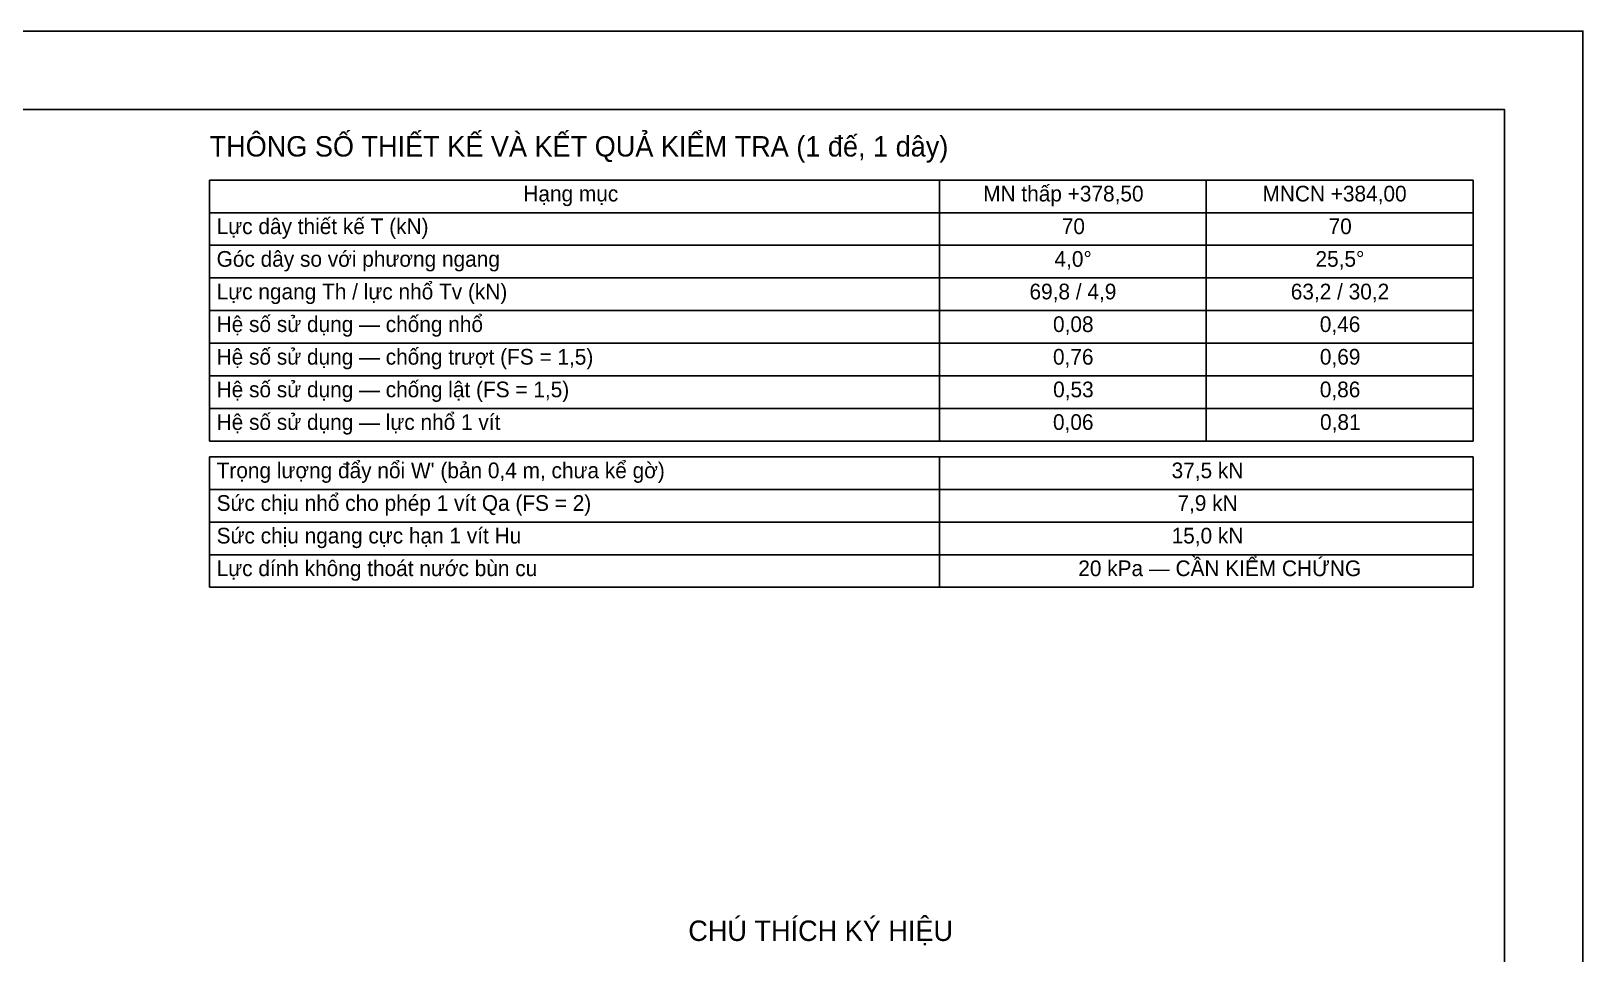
# Model space of a CAD drawing. Extents: x 0 to 45000, y 0 to 7425.
# Drawn here: x 5556 to 10500, y 4483 to 7425 of the extents above; entities that cross this region are included whole.
import ezdxf

# ---------------------------------------------------------------- set-up
doc = ezdxf.new("R2010")
doc.units = 0
doc.header["$LTSCALE"] = 25
for name, color, linetype in [('KHUNG', 7, 'CONTINUOUS'), ('KHUNG_M', 7, 'CONTINUOUS'), ('TEXT', 7, 'CONTINUOUS')]:
    doc.layers.add(name, color=color, linetype=linetype)
doc.styles.add('VN', font='arial.ttf', dxfattribs={"width": 0.95})

msp = doc.modelspace()

# ---------------------------------------------------------------- linework, layer by layer
at = {"layer": 'KHUNG'}
msp.add_lwpolyline([(625, 250), (10250, 250), (10250, 7175), (625, 7175)], close=True, dxfattribs=at)
at = {"layer": 'KHUNG_M'}
for p, q in [((6125, 6950), (10150, 6950)), ((6125, 6950), (6125, 6118)), ((8450, 6950), (8450, 6118)), ((9300, 6950), (9300, 6118)), ((10150, 6950), (10150, 6118)), ((6125, 6846), (10150, 6846)), ((6125, 6742), (10150, 6742)), ((6125, 6638), (10150, 6638)), ((6125, 6534), (10150, 6534)), ((6125, 6430), (10150, 6430)), ((6125, 6326), (10150, 6326)), ((6125, 6222), (10150, 6222)), ((6125, 6118), (10150, 6118)), ((6125, 6118), (10150, 6118)), ((6125, 6068), (10150, 6068)), ((6125, 6068), (6125, 5652)), ((8450, 6068), (8450, 5652)), ((10150, 6068), (10150, 5652)), ((6125, 5964), (10150, 5964)), ((6125, 5860), (10150, 5860)), ((6125, 5756), (10150, 5756)), ((6125, 5652), (10150, 5652)), ((6125, 5652), (10150, 5652))]:
    msp.add_line(p, q, dxfattribs=at)
msp.add_lwpolyline([(0, 0), (10500, 0), (10500, 7425), (0, 7425)], close=True, dxfattribs=at)

# ---------------------------------------------------------------- texts
at = {"layer": 'TEXT', "style": 'VN', "width": 0.95}
for s, height, p in [('THÔNG SỐ THIẾT KẾ VÀ KẾT QUẢ KIỂM TRA (1 đế, 1 dây)', 65, (6125, 7025)), ('Hạng mục', 50, (7124.5, 6881.8)), ('MN thấp +378,50', 50, (8589.4, 6881.8)), ('MNCN +384,00', 50, (9479.1, 6881.8)), ('Lực dây thiết kế T (kN)', 50, (6147.5, 6777.7)), ('70', 50, (8839.7, 6777.7)), ('70', 50, (9689.7, 6777.7)), ('Góc dây so với phương ngang', 50, (6147.5, 6673.7)), ('4,0°', 50, (8816.6, 6673.7)), ('25,5°', 50, (9648, 6673.7)), ('Lực ngang Th / lực nhổ Tv (kN)', 50, (6147.5, 6569.7)), ('69,8 / 4,9', 50, (8736.9, 6569.7)), ('63,2 / 30,2', 50, (9569.2, 6569.7)), ('Hệ số sử dụng — chống nhổ', 50, (6147.5, 6465.7)), ('0,08', 50, (8811.8, 6465.7)), ('0,46', 50, (9661.7, 6465.7)), ('Hệ số sử dụng — chống trượt (FS = 1,5)', 50, (6147.5, 6361.7)), ('0,76', 50, (8811.7, 6361.7)), ('0,69', 50, (9661.9, 6361.7)), ('Hệ số sử dụng — chống lật (FS = 1,5)', 50, (6147.5, 6257.7)), ('0,53', 50, (8812.2, 6257.7)), ('0,86', 50, (9661.7, 6257.7)), ('Hệ số sử dụng — lực nhổ 1 vít', 50, (6147.5, 6153.7)), ('0,06', 50, (8811.7, 6153.7)), ('0,81', 50, (9662.5, 6153.7)), ("Trọng lượng đẩy nổi W' (bản 0,4 m, chưa kể gờ)", 50, (6147.5, 5999.7)), ('37,5 kN', 50, (9189.6, 5999.7)), ('Sức chịu nhổ cho phép 1 vít Qa (FS = 2)', 50, (6147.5, 5895.7)), ('7,9 kN', 50, (9208.2, 5895.7)), ('Sức chịu ngang cực hạn 1 vít Hu', 50, (6147.5, 5791.7)), ('15,0 kN', 50, (9189.6, 5791.7)), ('Lực dính không thoát nước bùn cu', 50, (6147.5, 5687.7)), ('20 kPa — CẦN KIỂM CHỨNG', 50, (8892.3, 5687.7)), ('CHÚ THÍCH KÝ HIỆU', 65, (7650, 4525))]:
    msp.add_text(s, height=height, dxfattribs=at).set_placement(p)

doc.saveas('drawing.dxf')
